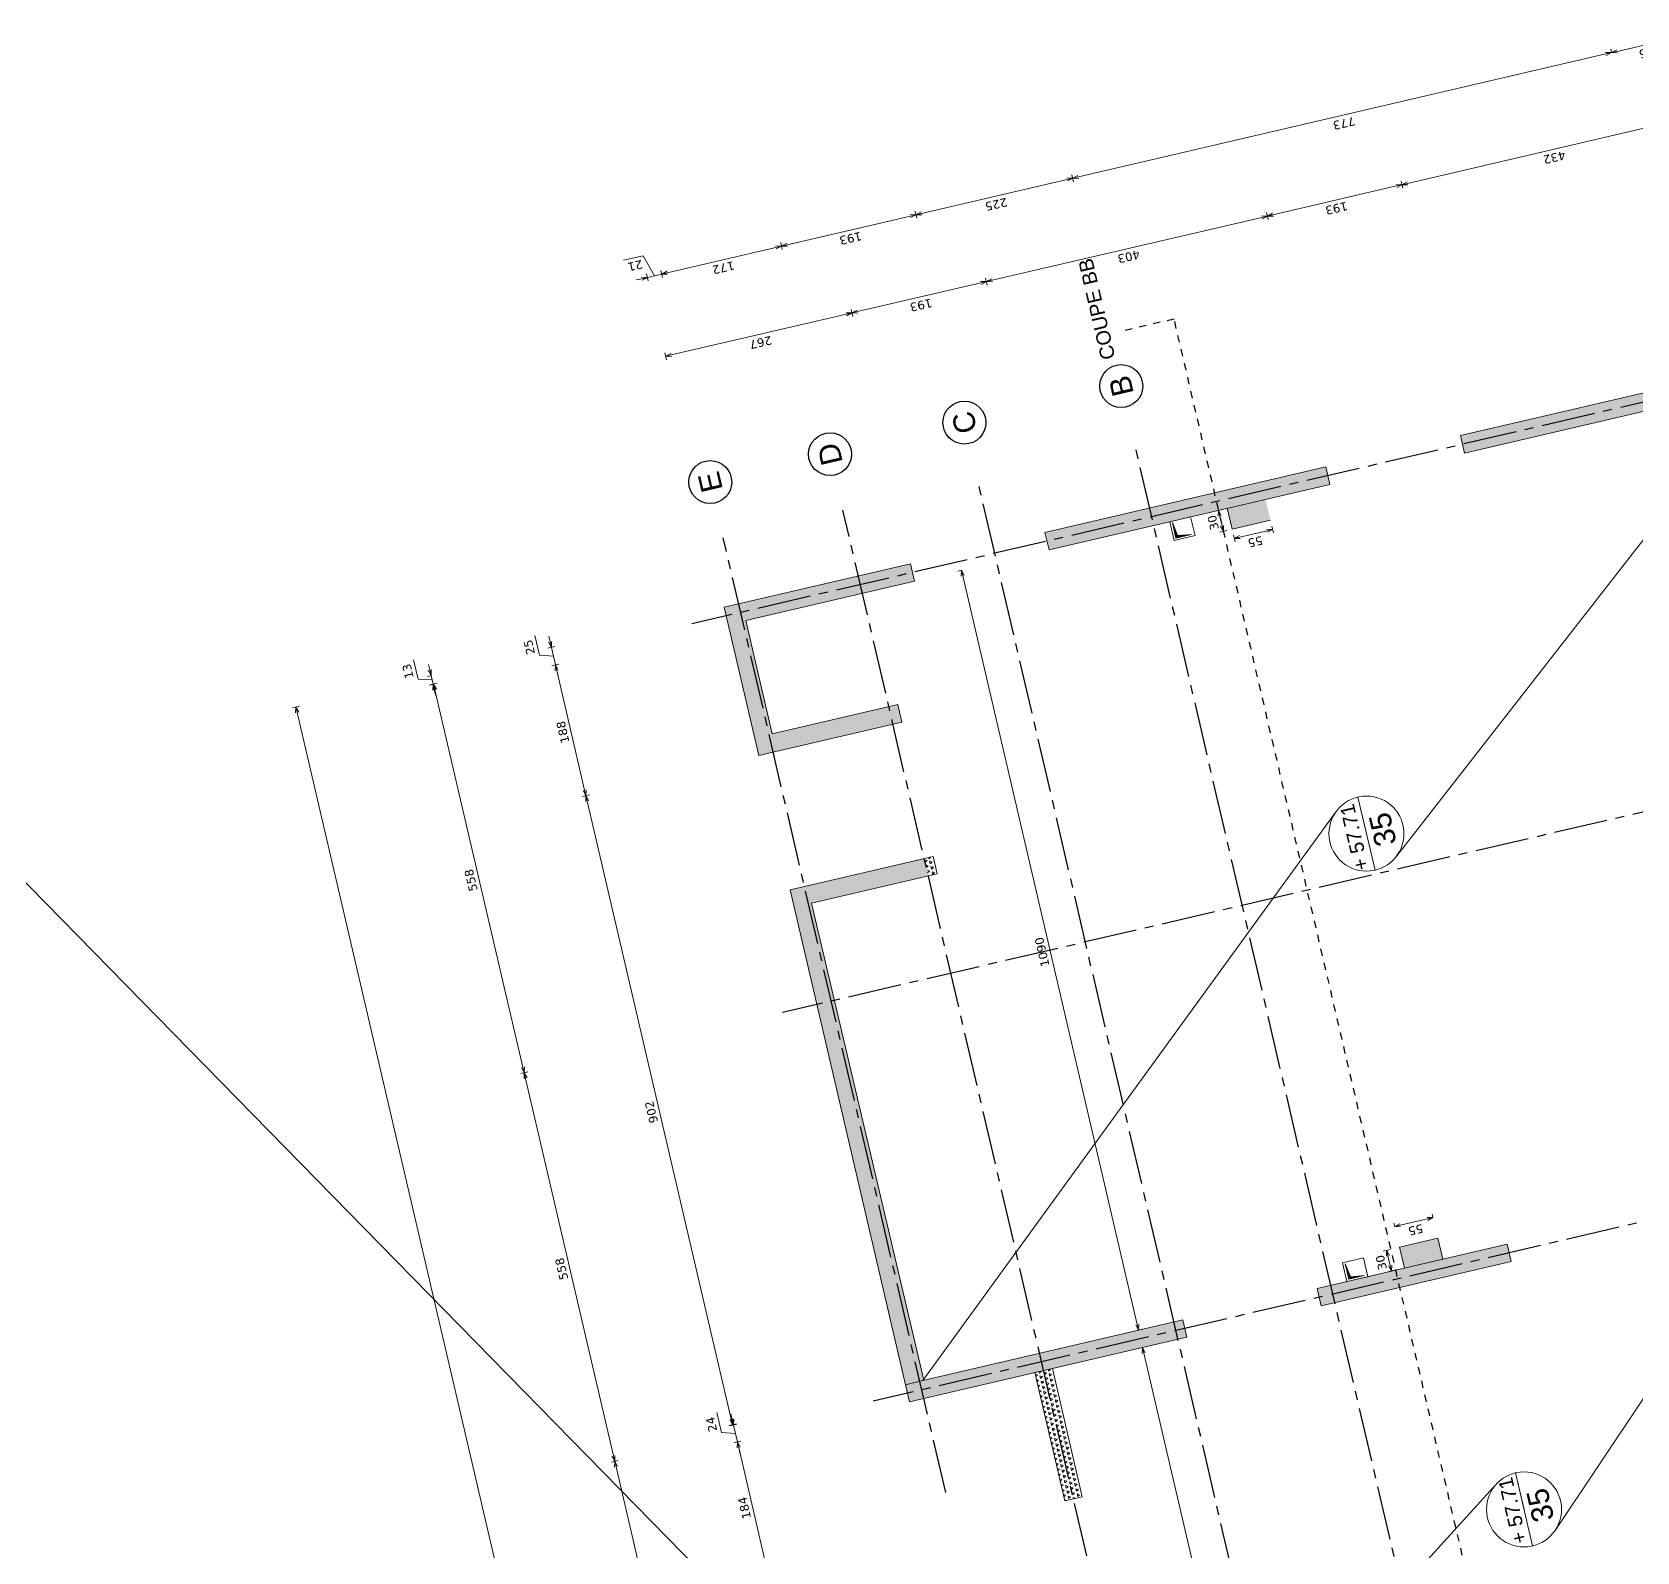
# Model space of a CAD drawing. Header units: metres. Extents: x -49 to 867749, y -579737 to 170817.
# Drawn here: x 596222.1 to 596244.52, y 139750.25 to 139771.49 of the extents above; entities that cross this region are included whole.
import ezdxf
from ezdxf.enums import TextEntityAlignment as Align

# ---------------------------------------------------------------- set-up
doc = ezdxf.new("R2010")
doc.units = ezdxf.units.M
doc.header["$MEASUREMENT"] = 0
doc.header["$PDMODE"] = 3
doc.header["$PDSIZE"] = 0.1
doc.linetypes.add('01', pattern=[0.15, 0.1, -0.05])
doc.linetypes.add('AXES2', pattern=[1.125, 0.75, -0.125, 0.125, -0.125])
doc.layers.add('00-AXE-0.00', color=14, linetype='AXES2')
for name, color, linetype, lineweight in [('ACSP - Bois', 47, 'Continuous', 18), ('ACSP - Béton', 252, 'Continuous', 18), ('ACSP - Cotes', 7, 'Continuous', 18), ('ACSP - Longrines', 7, 'Continuous', 18), ('ACSP - Trémie', 7, 'Continuous', 18)]:
    doc.layers.add(name, color=color, linetype=linetype, lineweight=lineweight)
doc.styles.add('ARIAL', font='arial.ttf')
doc.styles.add('COT', font='verdana.ttf')
doc.styles.get("Standard").update_dxf_attribs({"font": 'arial.ttf'})
doc.dimstyles.new('COT50', dxfattribs={"dimtxt": 0.12, "dimasz": 0.08, "dimexe": 0.05, "dimexo": 0, "dimgap": 0.05, "dimtad": 1, "dimdec": 0, "dimlfac": 100, "dimzin": 0, "dimdsep": 46, "dimtxsty": 'COT', "dimblk": 'OPEN30', "dimcen": 0.04, "dimdle": 0.05, "dimclrd": 256, "dimclre": 256, "dimclrt": 6, "dimadec": 0, "dimazin": 0, "dimtm": 1e-09, "dimtfac": 1, "dimtdec": 0, "dimtmove": 1, "dimatfit": 0, "dimldrblk": 'OPEN30', "dimfxl": 0.05, "dimfxlon": 1, "dimtolj": 1, "dimtzin": 0, "dimlwd": -1, "dimlwe": -1, "dimarcsym": 0})
pattern_1 = [(163.12127, (596256.21171, 139612.853904), (-0.054743143, -0.05126586), [0.0375, -0.0375]), (223.12127, (596256.21171, 139612.853904), (0.017025965, -0.073041882), [0.0375, -0.0375]), (103.12127, (596256.18434, 139612.82827), (-0.071769108, 0.021776023), [0.0375, -0.0375])]

# ---------------------------------------------------------------- blocks, each defined once
blk = doc.blocks.new('_Open30')
at = {"color": 0, "linetype": 'ByBlock', "lineweight": -2}
for p, q in [((-1, 0.27), (0, 0)), ((0, 0), (-1, -0.27)), ((0, 0), (-1, 0))]:
    blk.add_line(p, q, dxfattribs=at)
blk = doc.blocks.new('*D270')
at = {"layer": 'ACSP - Cotes', "transparency": 16777216}
for p, q in [((596245.368, 139770.318), (596241.316, 139769.373)), ((596245.434, 139770.384), (596245.457, 139770.287)), ((596241.227, 139769.404), (596241.25, 139769.306))]:
    blk.add_line(p, q, dxfattribs=at)
at = {"layer": 'Defpoints', "color": 0, "transparency": 16777216}
for p in [(596245.358, 139770.712), (596241.151, 139769.732), (596241.239, 139769.355)]:
    blk.add_point(p, dxfattribs=at)
at = {"layer": 'ACSP - Cotes', "transparency": 16777216, "xscale": 0.08, "yscale": 0.08, "zscale": 0.08}
for p, rotation in [((596245.446, 139770.336), 13.12127038304243), ((596241.239, 139769.355), 193.1212703830424)]:
    blk.add_blockref('_Open30', p, dxfattribs=dict(at, rotation=rotation))
at = {"layer": 'ACSP - Cotes', "color": 6, "transparency": 16777216, "insert": (596243.368, 139769.736), "char_height": 0.12, "attachment_point": 5, "rotation": 193.1213, "style": 'COT'}
blk.add_mtext('\\A1;432', dxfattribs=at)
blk = doc.blocks.new('*D288')
at = {"layer": 'ACSP - Cotes', "transparency": 16777216}
for p, q in [((596241.227, 139769.404), (596241.25, 139769.306)), ((596241.161, 139769.337), (596239.437, 139768.935)), ((596239.37, 139768.868), (596239.348, 139768.966))]:
    blk.add_line(p, q, dxfattribs=at)
at = {"layer": 'Defpoints', "color": 0, "transparency": 16777216}
for p in [(596241.151, 139769.732), (596239.359, 139768.917), (596240.176, 139765.412)]:
    blk.add_point(p, dxfattribs=at)
at = {"layer": 'ACSP - Cotes', "transparency": 16777216, "xscale": 0.08, "yscale": 0.08, "zscale": 0.08}
for p, rotation in [((596241.239, 139769.355), 13.12127038304243), ((596239.359, 139768.917), 193.1212703830424)]:
    blk.add_blockref('_Open30', p, dxfattribs=dict(at, rotation=rotation))
at = {"layer": 'ACSP - Cotes', "color": 6, "transparency": 16777216, "insert": (596240.324, 139769.026), "char_height": 0.12, "attachment_point": 5, "rotation": 193.1213, "style": 'COT'}
blk.add_mtext('\\A1;193', dxfattribs=at)
blk = doc.blocks.new('*D289')
at = {"layer": 'ACSP - Cotes', "transparency": 16777216}
for p, q in [((596239.37, 139768.868), (596239.348, 139768.966)), ((596239.281, 139768.899), (596235.512, 139768.02)), ((596235.446, 139767.953), (596235.423, 139768.051))]:
    blk.add_line(p, q, dxfattribs=at)
at = {"layer": 'Defpoints', "color": 0, "transparency": 16777216}
for p in [(596235.434, 139768.002), (596240.176, 139765.412), (596236.251, 139764.497)]:
    blk.add_point(p, dxfattribs=at)
at = {"layer": 'ACSP - Cotes', "transparency": 16777216, "xscale": 0.08, "yscale": 0.08, "zscale": 0.08}
for p, rotation in [((596239.359, 139768.917), 13.12127038304243), ((596235.434, 139768.002), 193.1212703830424)]:
    blk.add_blockref('_Open30', p, dxfattribs=dict(at, rotation=rotation))
at = {"layer": 'ACSP - Cotes', "color": 6, "transparency": 16777216, "insert": (596237.422, 139768.35), "char_height": 0.12, "attachment_point": 5, "rotation": 193.1213, "style": 'COT'}
blk.add_mtext('\\A1;403', dxfattribs=at)
blk = doc.blocks.new('*D290')
at = {"layer": 'ACSP - Cotes', "transparency": 16777216}
for p, q in [((596235.446, 139767.953), (596235.423, 139768.051)), ((596235.356, 139767.984), (596233.632, 139767.582)), ((596233.566, 139767.515), (596233.543, 139767.613))]:
    blk.add_line(p, q, dxfattribs=at)
at = {"layer": 'Defpoints', "color": 0, "transparency": 16777216}
for p in [(596233.555, 139767.564), (596236.251, 139764.497), (596234.372, 139764.059)]:
    blk.add_point(p, dxfattribs=at)
at = {"layer": 'ACSP - Cotes', "transparency": 16777216, "xscale": 0.08, "yscale": 0.08, "zscale": 0.08}
for p, rotation in [((596235.434, 139768.002), 13.12127038304243), ((596233.555, 139767.564), 193.1212703830424)]:
    blk.add_blockref('_Open30', p, dxfattribs=dict(at, rotation=rotation))
at = {"layer": 'ACSP - Cotes', "color": 6, "transparency": 16777216, "insert": (596234.52, 139767.673), "char_height": 0.12, "attachment_point": 5, "rotation": 193.1213, "style": 'COT'}
blk.add_mtext('\\A1;193', dxfattribs=at)
blk = doc.blocks.new('*D291')
at = {"layer": 'ACSP - Cotes', "transparency": 16777216}
for p, q in [((596233.566, 139767.515), (596233.543, 139767.613)), ((596233.477, 139767.546), (596231.032, 139766.976)), ((596230.966, 139766.909), (596230.943, 139767.006))]:
    blk.add_line(p, q, dxfattribs=at)
at = {"layer": 'Defpoints', "color": 0, "transparency": 16777216}
for p in [(596230.954, 139766.958), (596234.372, 139764.059), (596231.771, 139763.453)]:
    blk.add_point(p, dxfattribs=at)
at = {"layer": 'ACSP - Cotes', "transparency": 16777216, "xscale": 0.08, "yscale": 0.08, "zscale": 0.08}
for p, rotation in [((596233.555, 139767.564), 13.12127038304243), ((596230.954, 139766.958), 193.1212703830424)]:
    blk.add_blockref('_Open30', p, dxfattribs=dict(at, rotation=rotation))
at = {"layer": 'ACSP - Cotes', "color": 6, "transparency": 16777216, "insert": (596232.28, 139767.151), "char_height": 0.12, "attachment_point": 5, "rotation": 193.1213, "style": 'COT'}
blk.add_mtext('\\A1;267', dxfattribs=at)
blk = doc.blocks.new('*D271')
at = {"layer": 'ACSP - Cotes', "transparency": 16777216}
for p, q in [((596245.111, 139771.42), (596244.244, 139771.218)), ((596245.189, 139771.438), (596245.177, 139771.487)), ((596244.166, 139771.2), (596244.155, 139771.249))]:
    blk.add_line(p, q, dxfattribs=at)
at = {"layer": 'Defpoints', "color": 0, "transparency": 16777216}
for p in [(596245.189, 139771.438), (596244.166, 139771.2), (596244.166, 139771.2)]:
    blk.add_point(p, dxfattribs=at)
at = {"layer": 'ACSP - Cotes', "transparency": 16777216, "xscale": 0.08, "yscale": 0.08, "zscale": 0.08}
for p, rotation in [((596245.189, 139771.438), 13.12127038304243), ((596244.166, 139771.2), 193.1212703830424)]:
    blk.add_blockref('_Open30', p, dxfattribs=dict(at, rotation=rotation))
at = {"layer": 'ACSP - Cotes', "color": 6, "transparency": 16777216, "insert": (596244.703, 139771.21), "char_height": 0.12, "attachment_point": 5, "rotation": 193.1213, "style": 'COT'}
blk.add_mtext('\\A1;105', dxfattribs=at)
blk = doc.blocks.new('*D292')
at = {"layer": 'ACSP - Cotes', "transparency": 16777216}
for p, q in [((596244.088, 139771.182), (596236.718, 139769.464)), ((596244.166, 139771.2), (596244.155, 139771.249)), ((596236.651, 139769.397), (596236.629, 139769.494))]:
    blk.add_line(p, q, dxfattribs=at)
at = {"layer": 'Defpoints', "color": 0, "transparency": 16777216}
for p in [(596244.166, 139771.2), (596236.64, 139769.446), (596237.498, 139765.763)]:
    blk.add_point(p, dxfattribs=at)
at = {"layer": 'ACSP - Cotes', "transparency": 16777216, "xscale": 0.08, "yscale": 0.08, "zscale": 0.08}
for p, rotation in [((596244.166, 139771.2), 13.12127038304243), ((596236.64, 139769.446), 193.1212703830424)]:
    blk.add_blockref('_Open30', p, dxfattribs=dict(at, rotation=rotation))
at = {"layer": 'ACSP - Cotes', "color": 6, "transparency": 16777216, "insert": (596240.429, 139770.213), "char_height": 0.12, "attachment_point": 5, "rotation": 193.1213, "style": 'COT'}
blk.add_mtext('\\A1;773', dxfattribs=at)
blk = doc.blocks.new('*D293')
at = {"layer": 'ACSP - Cotes', "transparency": 16777216}
for p, q in [((596236.562, 139769.427), (596234.527, 139768.953)), ((596236.651, 139769.397), (596236.629, 139769.494)), ((596234.46, 139768.886), (596234.437, 139768.984))]:
    blk.add_line(p, q, dxfattribs=at)
at = {"layer": 'Defpoints', "color": 0, "transparency": 16777216}
for p in [(596234.449, 139768.935), (596237.498, 139765.763), (596235.307, 139765.252)]:
    blk.add_point(p, dxfattribs=at)
at = {"layer": 'ACSP - Cotes', "transparency": 16777216, "xscale": 0.08, "yscale": 0.08, "zscale": 0.08}
for p, rotation in [((596236.64, 139769.446), 13.12127038304243), ((596234.449, 139768.935), 193.1212703830424)]:
    blk.add_blockref('_Open30', p, dxfattribs=dict(at, rotation=rotation))
at = {"layer": 'ACSP - Cotes', "color": 6, "transparency": 16777216, "insert": (596235.57, 139769.081), "char_height": 0.12, "attachment_point": 5, "rotation": 193.1213, "style": 'COT'}
blk.add_mtext('\\A1;225', dxfattribs=at)
blk = doc.blocks.new('*D294')
at = {"layer": 'ACSP - Cotes', "transparency": 16777216}
for p, q in [((596234.46, 139768.886), (596234.437, 139768.984)), ((596234.371, 139768.917), (596232.649, 139768.515)), ((596232.582, 139768.448), (596232.56, 139768.546))]:
    blk.add_line(p, q, dxfattribs=at)
at = {"layer": 'Defpoints', "color": 0, "transparency": 16777216}
for p in [(596232.571, 139768.497), (596235.307, 139765.252), (596233.43, 139764.81)]:
    blk.add_point(p, dxfattribs=at)
at = {"layer": 'ACSP - Cotes', "transparency": 16777216, "xscale": 0.08, "yscale": 0.08, "zscale": 0.08}
for p, rotation in [((596234.449, 139768.935), 13.12127038304243), ((596232.571, 139768.497), 193.1212703830424)]:
    blk.add_blockref('_Open30', p, dxfattribs=dict(at, rotation=rotation))
at = {"layer": 'ACSP - Cotes', "color": 6, "transparency": 16777216, "insert": (596233.536, 139768.606), "char_height": 0.12, "attachment_point": 5, "rotation": 193.1213, "style": 'COT'}
blk.add_mtext('\\A1;193', dxfattribs=at)
blk = doc.blocks.new('*D295')
at = {"layer": 'ACSP - Cotes', "transparency": 16777216}
for p, q in [((596232.493, 139768.479), (596230.976, 139768.125)), ((596232.582, 139768.448), (596232.56, 139768.546)), ((596230.91, 139768.059), (596230.887, 139768.156))]:
    blk.add_line(p, q, dxfattribs=at)
at = {"layer": 'Defpoints', "color": 0, "transparency": 16777216}
for p in [(596230.898, 139768.107), (596233.43, 139764.81), (596231.758, 139764.421)]:
    blk.add_point(p, dxfattribs=at)
at = {"layer": 'ACSP - Cotes', "transparency": 16777216, "xscale": 0.08, "yscale": 0.08, "zscale": 0.08}
for p, rotation in [((596232.571, 139768.497), 13.12127038304243), ((596230.898, 139768.107), 193.1212703830424)]:
    blk.add_blockref('_Open30', p, dxfattribs=dict(at, rotation=rotation))
at = {"layer": 'ACSP - Cotes', "color": 6, "transparency": 16777216, "insert": (596231.76, 139768.194), "char_height": 0.12, "attachment_point": 5, "rotation": 193.1213, "style": 'COT'}
blk.add_mtext('\\A1;172', dxfattribs=at)
blk = doc.blocks.new('*D296')
at = {"layer": 'ACSP - Cotes', "transparency": 16777216}
for p, q in [((596230.638, 139768.363), (596230.365, 139768.3)), ((596230.798, 139768.084), (596230.638, 139768.363)), ((596230.619, 139768.042), (596230.541, 139768.024)), ((596230.709, 139768.012), (596230.686, 139768.109)), ((596230.898, 139768.107), (596230.697, 139768.06)), ((596230.898, 139768.107), (596230.697, 139768.06)), ((596230.91, 139768.059), (596230.887, 139768.156)), ((596230.976, 139768.125), (596231.054, 139768.144))]:
    blk.add_line(p, q, dxfattribs=at)
at = {"layer": 'Defpoints', "color": 0, "transparency": 16777216}
for p in [(596230.697, 139768.06), (596231.758, 139764.421), (596231.771, 139763.453)]:
    blk.add_point(p, dxfattribs=at)
at = {"layer": 'ACSP - Cotes', "transparency": 16777216, "xscale": 0.08, "yscale": 0.08, "zscale": 0.08}
for p, rotation in [((596230.697, 139768.06), 13.12127038304243), ((596230.898, 139768.107), 193.1212703830424)]:
    blk.add_blockref('_Open30', p, dxfattribs=dict(at, rotation=rotation))
at = {"layer": 'ACSP - Cotes', "color": 6, "transparency": 16777216, "insert": (596230.527, 139768.223), "char_height": 0.12, "attachment_point": 5, "rotation": 193.1213, "style": 'COT'}
blk.add_mtext('\\A1;21', dxfattribs=at)
blk = doc.blocks.new('*D302')
at = {"layer": 'ACSP - Cotes', "transparency": 16777216}
for p, q in [((596229.888, 139760.831), (596229.791, 139760.808)), ((596231.87, 139752.109), (596229.858, 139760.742)), ((596231.937, 139752.042), (596231.839, 139752.02))]:
    blk.add_line(p, q, dxfattribs=at)
at = {"layer": 'Defpoints', "color": 0, "transparency": 16777216}
for p in [(596232.254, 139761.382), (596229.839, 139760.82), (596234.546, 139752.65)]:
    blk.add_point(p, dxfattribs=at)
at = {"layer": 'ACSP - Cotes', "transparency": 16777216, "xscale": 0.08, "yscale": 0.08, "zscale": 0.08}
for p, rotation in [((596229.839, 139760.82), 103.1212703820333), ((596231.888, 139752.031), 283.1212703820332)]:
    blk.add_blockref('_Open30', p, dxfattribs=dict(at, rotation=rotation))
at = {"layer": 'ACSP - Cotes', "color": 6, "transparency": 16777216, "insert": (596230.754, 139756.4), "char_height": 0.12, "attachment_point": 5, "rotation": 103.1213, "style": 'COT'}
blk.add_mtext('\\A1;902', dxfattribs=at)
blk = doc.blocks.new('*D303')
at = {"layer": 'ACSP - Cotes', "transparency": 16777216}
for p, q in [((596229.462, 139762.658), (596229.365, 139762.635)), ((596229.821, 139760.897), (596229.432, 139762.568)), ((596229.888, 139760.831), (596229.791, 139760.808))]:
    blk.add_line(p, q, dxfattribs=at)
at = {"layer": 'Defpoints', "color": 0, "transparency": 16777216}
for p in [(596232.072, 139763.266), (596229.414, 139762.646), (596232.254, 139761.382)]:
    blk.add_point(p, dxfattribs=at)
at = {"layer": 'ACSP - Cotes', "transparency": 16777216, "xscale": 0.08, "yscale": 0.08, "zscale": 0.08}
for p, rotation in [((596229.414, 139762.646), 103.1212703820333), ((596229.839, 139760.82), 283.1212703820332)]:
    blk.add_blockref('_Open30', p, dxfattribs=dict(at, rotation=rotation))
at = {"layer": 'ACSP - Cotes', "color": 6, "transparency": 16777216, "insert": (596229.517, 139761.707), "char_height": 0.12, "attachment_point": 5, "rotation": 103.1213, "style": 'COT'}
blk.add_mtext('\\A1;188', dxfattribs=at)
blk = doc.blocks.new('*D304')
at = {"layer": 'ACSP - Cotes', "transparency": 16777216}
for p, q in [((596229.19, 139762.78), (596229.125, 139763.058)), ((596229.406, 139762.901), (596229.308, 139762.878)), ((596229.339, 139762.968), (596229.321, 139763.046)), ((596229.414, 139762.646), (596229.357, 139762.89)), ((596229.414, 139762.646), (596229.357, 139762.89)), ((596229.385, 139762.768), (596229.19, 139762.78)), ((596229.462, 139762.658), (596229.365, 139762.635)), ((596229.432, 139762.568), (596229.45, 139762.491))]:
    blk.add_line(p, q, dxfattribs=at)
at = {"layer": 'Defpoints', "color": 0, "transparency": 16777216}
for p in [(596231.771, 139763.453), (596232.072, 139763.266), (596229.357, 139762.89)]:
    blk.add_point(p, dxfattribs=at)
at = {"layer": 'ACSP - Cotes', "transparency": 16777216, "xscale": 0.08, "yscale": 0.08, "zscale": 0.08}
for p, rotation in [((596229.357, 139762.89), 283.1212703820332), ((596229.414, 139762.646), 103.1212703820333)]:
    blk.add_blockref('_Open30', p, dxfattribs=dict(at, rotation=rotation))
at = {"layer": 'ACSP - Cotes', "color": 6, "transparency": 16777216, "insert": (596229.048, 139762.894), "char_height": 0.12, "attachment_point": 5, "rotation": 103.1213, "style": 'COT'}
blk.add_mtext('\\A1;25', dxfattribs=at)
blk = doc.blocks.new('*D311')
at = {"layer": 'ACSP - Cotes', "transparency": 16777216}
for p, q in [((596230.291, 139751.53), (596230.194, 139751.508)), ((596231.847, 139744.634), (596230.261, 139751.441)), ((596231.914, 139744.567), (596231.817, 139744.544))]:
    blk.add_line(p, q, dxfattribs=at)
at = {"layer": 'Defpoints', "color": 0, "transparency": 16777216}
for p in [(596233.85, 139752.36), (596230.242, 139751.519), (596236.684, 139745.679)]:
    blk.add_point(p, dxfattribs=at)
at = {"layer": 'ACSP - Cotes', "transparency": 16777216, "xscale": 0.08, "yscale": 0.08, "zscale": 0.08}
for p, rotation in [((596230.242, 139751.519), 103.1212703830422), ((596231.866, 139744.556), 283.1212703830421)]:
    blk.add_blockref('_Open30', p, dxfattribs=dict(at, rotation=rotation))
at = {"layer": 'ACSP - Cotes', "color": 6, "transparency": 16777216, "insert": (596230.945, 139748.012), "char_height": 0.12, "attachment_point": 5, "rotation": 103.1213, "style": 'COT'}
blk.add_mtext('\\A1;715', dxfattribs=at)
blk = doc.blocks.new('*D312')
at = {"layer": 'ACSP - Cotes', "transparency": 16777216}
for p, q in [((596229.026, 139756.96), (596228.928, 139756.937)), ((596230.224, 139751.597), (596228.995, 139756.87)), ((596230.291, 139751.53), (596230.194, 139751.508))]:
    blk.add_line(p, q, dxfattribs=at)
at = {"layer": 'Defpoints', "color": 0, "transparency": 16777216}
for p in [(596232.585, 139757.789), (596228.977, 139756.948), (596233.85, 139752.36)]:
    blk.add_point(p, dxfattribs=at)
at = {"layer": 'ACSP - Cotes', "transparency": 16777216, "xscale": 0.08, "yscale": 0.08, "zscale": 0.08}
for p, rotation in [((596228.977, 139756.948), 103.1212703830422), ((596230.242, 139751.519), 283.1212703830421)]:
    blk.add_blockref('_Open30', p, dxfattribs=dict(at, rotation=rotation))
at = {"layer": 'ACSP - Cotes', "color": 6, "transparency": 16777216, "insert": (596229.5, 139754.208), "char_height": 0.12, "attachment_point": 5, "rotation": 103.1213, "style": 'COT'}
blk.add_mtext('\\A1;558', dxfattribs=at)
blk = doc.blocks.new('*D313')
at = {"layer": 'ACSP - Cotes', "transparency": 16777216}
for p, q in [((596227.76, 139762.389), (596227.663, 139762.367)), ((596228.959, 139757.026), (596227.729, 139762.3)), ((596229.026, 139756.96), (596228.928, 139756.937))]:
    blk.add_line(p, q, dxfattribs=at)
at = {"layer": 'Defpoints', "color": 0, "transparency": 16777216}
for p in [(596231.319, 139763.219), (596227.711, 139762.378), (596232.585, 139757.789)]:
    blk.add_point(p, dxfattribs=at)
at = {"layer": 'ACSP - Cotes', "transparency": 16777216, "xscale": 0.08, "yscale": 0.08, "zscale": 0.08}
for p, rotation in [((596227.711, 139762.378), 103.1212703830422), ((596228.977, 139756.948), 283.1212703830421)]:
    blk.add_blockref('_Open30', p, dxfattribs=dict(at, rotation=rotation))
at = {"layer": 'ACSP - Cotes', "color": 6, "transparency": 16777216, "insert": (596228.234, 139759.638), "char_height": 0.12, "attachment_point": 5, "rotation": 103.1213, "style": 'COT'}
blk.add_mtext('\\A1;558', dxfattribs=at)
blk = doc.blocks.new('*D275')
at = {"layer": 'ACSP - Cotes', "transparency": 16777216}
for p, q in [((596225.738, 139762.046), (596225.836, 139762.069)), ((596239.382, 139703.734), (596225.805, 139761.98)), ((596239.352, 139703.645), (596239.449, 139703.668))]:
    blk.add_line(p, q, dxfattribs=at)
at = {"layer": 'Defpoints', "color": 0, "transparency": 16777216}
for p in [(596225.641, 139762.024), (596225.787, 139762.058), (596239.254, 139703.622)]:
    blk.add_point(p, dxfattribs=at)
at = {"layer": 'ACSP - Cotes', "transparency": 16777216, "xscale": 0.08, "yscale": 0.08, "zscale": 0.08}
for p, rotation in [((596225.787, 139762.058), 103.1212703830424), ((596239.4, 139703.656), 283.1212703830424)]:
    blk.add_blockref('_Open30', p, dxfattribs=dict(at, rotation=rotation))
at = {"layer": 'ACSP - Cotes', "color": 6, "transparency": 16777216, "insert": (596232.484, 139732.831), "char_height": 0.12, "attachment_point": 5, "rotation": 103.1213, "style": 'COT'}
blk.add_mtext('\\A1;5997', dxfattribs=at)
blk = doc.blocks.new('*D276')
at = {"layer": 'ACSP - Cotes', "transparency": 16777216}
for p, q in [((596227.494, 139762.449), (596227.431, 139762.717)), ((596227.657, 139762.576), (596227.638, 139762.654)), ((596227.689, 139762.437), (596227.494, 139762.449)), ((596227.683, 139762.5), (596227.626, 139762.486)), ((596227.703, 139762.376), (596227.675, 139762.498)), ((596227.703, 139762.376), (596227.675, 139762.498)), ((596227.711, 139762.378), (596227.654, 139762.365)), ((596227.721, 139762.298), (596227.74, 139762.22))]:
    blk.add_line(p, q, dxfattribs=at)
at = {"layer": 'Defpoints', "color": 0, "transparency": 16777216}
for p in [(596227.675, 139762.498), (596227.683, 139762.5), (596227.711, 139762.378)]:
    blk.add_point(p, dxfattribs=at)
at = {"layer": 'ACSP - Cotes', "transparency": 16777216, "xscale": 0.08, "yscale": 0.08, "zscale": 0.08}
for p, rotation in [((596227.675, 139762.498), 283.1212703830424), ((596227.703, 139762.376), 103.1212703830424)]:
    blk.add_blockref('_Open30', p, dxfattribs=dict(at, rotation=rotation))
at = {"layer": 'ACSP - Cotes', "color": 6, "transparency": 16777216, "insert": (596227.353, 139762.557), "char_height": 0.12, "attachment_point": 5, "rotation": 103.1213, "style": 'COT'}
blk.add_mtext('\\A1;13', dxfattribs=at)
blk = doc.blocks.new('*D322')
at = {"layer": 'ACSP - Cotes', "transparency": 16777216}
for p, q in [((596237.614, 139753.109), (596237.565, 139753.098)), ((596239.162, 139746.467), (596237.632, 139753.031)), ((596239.181, 139746.389), (596239.132, 139746.378))]:
    blk.add_line(p, q, dxfattribs=at)
at = {"layer": 'Defpoints', "color": 0, "transparency": 16777216}
for p in [(596237.614, 139753.109), (596237.614, 139753.109), (596239.181, 139746.389)]:
    blk.add_point(p, dxfattribs=at)
at = {"layer": 'ACSP - Cotes', "transparency": 16777216, "xscale": 0.08, "yscale": 0.08, "zscale": 0.08}
for p, rotation in [((596237.614, 139753.109), 103.1212703830424), ((596239.181, 139746.389), 283.1212703830424)]:
    blk.add_blockref('_Open30', p, dxfattribs=dict(at, rotation=rotation))
at = {"layer": 'ACSP - Cotes', "color": 6, "transparency": 16777216, "insert": (596238.288, 139749.723), "char_height": 0.12, "attachment_point": 5, "rotation": 103.1213, "style": 'COT'}
blk.add_mtext('\\A1;690', dxfattribs=at)
blk = doc.blocks.new('*D324')
at = {"layer": 'ACSP - Cotes', "transparency": 16777216}
for p, q in [((596235.084, 139763.968), (596235.035, 139763.957)), ((596237.54, 139753.431), (596235.102, 139763.89)), ((596237.558, 139753.353), (596237.607, 139753.364))]:
    blk.add_line(p, q, dxfattribs=at)
at = {"layer": 'Defpoints', "color": 0, "transparency": 16777216}
for p in [(596235.084, 139763.968), (596235.084, 139763.968), (596237.558, 139753.353)]:
    blk.add_point(p, dxfattribs=at)
at = {"layer": 'ACSP - Cotes', "transparency": 16777216, "xscale": 0.08, "yscale": 0.08, "zscale": 0.08}
for p, rotation in [((596235.084, 139763.968), 103.1212703830424), ((596237.558, 139753.353), 283.1212703830424)]:
    blk.add_blockref('_Open30', p, dxfattribs=dict(at, rotation=rotation))
at = {"layer": 'ACSP - Cotes', "color": 6, "transparency": 16777216, "insert": (596236.212, 139758.635), "char_height": 0.12, "attachment_point": 5, "rotation": 103.1213, "style": 'COT'}
blk.add_mtext('\\A1;1090', dxfattribs=at)
blk = doc.blocks.new('*D809')
at = {"layer": 'ACSP - Cotes', "transparency": 16777216}
for p, q in [((596232.004, 139751.801), (596231.906, 139751.778)), ((596232.354, 139750.076), (596231.973, 139751.712)), ((596232.365, 139749.996), (596232.421, 139750.009))]:
    blk.add_line(p, q, dxfattribs=at)
at = {"layer": 'Defpoints', "color": 0, "transparency": 16777216}
for p in [(596234.359, 139752.35), (596231.955, 139751.79), (596232.365, 139749.996)]:
    blk.add_point(p, dxfattribs=at)
at = {"layer": 'ACSP - Cotes', "transparency": 16777216, "xscale": 0.08, "yscale": 0.08, "zscale": 0.08}
for p, rotation in [((596231.955, 139751.79), 103.1212703866186), ((596232.373, 139749.998), 283.1212703866186)]:
    blk.add_blockref('_Open30', p, dxfattribs=dict(at, rotation=rotation))
at = {"layer": 'ACSP - Cotes', "color": 6, "transparency": 16777216, "insert": (596232.054, 139750.868), "char_height": 0.12, "attachment_point": 5, "rotation": 103.1213, "style": 'COT'}
blk.add_mtext('\\A1;184', dxfattribs=at)
blk = doc.blocks.new('*D810')
at = {"layer": 'ACSP - Cotes', "transparency": 16777216}
for p, q in [((596231.733, 139751.921), (596231.668, 139752.202)), ((596231.881, 139752.105), (596231.863, 139752.183)), ((596231.927, 139751.909), (596231.733, 139751.921)), ((596231.948, 139752.039), (596231.851, 139752.016)), ((596231.955, 139751.79), (596231.9, 139752.027)), ((596231.955, 139751.79), (596231.9, 139752.027)), ((596232.004, 139751.801), (596231.906, 139751.778)), ((596231.973, 139751.712), (596231.991, 139751.634))]:
    blk.add_line(p, q, dxfattribs=at)
at = {"layer": 'Defpoints', "color": 0, "transparency": 16777216}
for p in [(596234.304, 139752.588), (596234.359, 139752.35), (596231.9, 139752.027)]:
    blk.add_point(p, dxfattribs=at)
at = {"layer": 'ACSP - Cotes', "transparency": 16777216, "xscale": 0.08, "yscale": 0.08, "zscale": 0.08}
for p, rotation in [((596231.9, 139752.027), 283.1212703866186), ((596231.955, 139751.79), 103.1212703866186)]:
    blk.add_blockref('_Open30', p, dxfattribs=dict(at, rotation=rotation))
at = {"layer": 'ACSP - Cotes', "color": 6, "transparency": 16777216, "insert": (596231.592, 139752.036), "char_height": 0.12, "attachment_point": 5, "rotation": 103.1213, "style": 'COT'}
blk.add_mtext('\\A1;24', dxfattribs=at)
blk = doc.blocks.new('*D828')
at = {"layer": 'ACSP - Cotes', "transparency": 16777216}
for p, q in [((596241.137, 139754.8), (596241.125, 139754.848)), ((596241.215, 139754.818), (596241.594, 139754.906)), ((596241.672, 139754.924), (596241.661, 139754.973))]:
    blk.add_line(p, q, dxfattribs=at)
at = {"layer": 'Defpoints', "color": 0, "transparency": 16777216}
for p in [(596241.137, 139754.8), (596241.672, 139754.924), (596241.672, 139754.924)]:
    blk.add_point(p, dxfattribs=at)
at = {"layer": 'ACSP - Cotes', "transparency": 16777216, "xscale": 0.08, "yscale": 0.08, "zscale": 0.08}
for p, rotation in [((596241.137, 139754.8), 193.1212703798636), ((596241.672, 139754.924), 13.12127037986355)]:
    blk.add_blockref('_Open30', p, dxfattribs=dict(at, rotation=rotation))
at = {"layer": 'ACSP - Cotes', "color": 6, "transparency": 16777216, "insert": (596241.43, 139754.754), "char_height": 0.12, "attachment_point": 5, "rotation": 193.1213, "style": 'COT'}
blk.add_mtext('\\A1;55', dxfattribs=at)
blk = doc.blocks.new('*D829')
at = {"layer": 'ACSP - Béton', "transparency": 16777216}
for p, q in [((596241.072, 139754.48), (596240.975, 139754.457)), ((596241.074, 139754.254), (596241.042, 139754.391)), ((596241.141, 139754.188), (596241.043, 139754.165))]:
    blk.add_line(p, q, dxfattribs=at)
at = {"layer": 'Defpoints', "color": 0, "transparency": 16777216}
for p in [(596241.024, 139754.468), (596241.204, 139754.51), (596241.272, 139754.218)]:
    blk.add_point(p, dxfattribs=at)
at = {"layer": 'ACSP - Béton', "transparency": 16777216, "xscale": 0.08, "yscale": 0.08, "zscale": 0.08}
for p, rotation in [((596241.024, 139754.468), 103.1212703798635), ((596241.092, 139754.176), 283.1212703798636)]:
    blk.add_blockref('_Open30', p, dxfattribs=dict(at, rotation=rotation))
at = {"layer": 'ACSP - Béton', "color": 6, "transparency": 16777216, "insert": (596240.948, 139754.297), "char_height": 0.12, "attachment_point": 5, "rotation": 103.1213, "style": 'COT'}
blk.add_mtext('\\A1;30', dxfattribs=at)
blk = doc.blocks.new('*D830')
at = {"layer": 'ACSP - Béton', "transparency": 16777216}
for p, q in [((596238.725, 139764.817), (596238.627, 139764.794)), ((596238.726, 139764.591), (596238.694, 139764.727)), ((596238.793, 139764.525), (596238.696, 139764.502))]:
    blk.add_line(p, q, dxfattribs=at)
at = {"layer": 'Defpoints', "color": 0, "transparency": 16777216}
for p in [(596238.676, 139764.805), (596238.798, 139764.834), (596238.866, 139764.542)]:
    blk.add_point(p, dxfattribs=at)
at = {"layer": 'ACSP - Béton', "transparency": 16777216, "xscale": 0.08, "yscale": 0.08, "zscale": 0.08}
for p, rotation in [((596238.676, 139764.805), 103.1212703798635), ((596238.744, 139764.513), 283.1212703798636)]:
    blk.add_blockref('_Open30', p, dxfattribs=dict(at, rotation=rotation))
at = {"layer": 'ACSP - Béton', "color": 6, "transparency": 16777216, "insert": (596238.601, 139764.634), "char_height": 0.12, "attachment_point": 5, "rotation": 103.1213, "style": 'COT'}
blk.add_mtext('\\A1;30', dxfattribs=at)
blk = doc.blocks.new('*D831')
at = {"layer": 'ACSP - Béton', "transparency": 16777216}
for p, q in [((596238.884, 139764.462), (596238.907, 139764.364)), ((596238.974, 139764.431), (596239.354, 139764.52)), ((596239.42, 139764.586), (596239.443, 139764.489))]:
    blk.add_line(p, q, dxfattribs=at)
at = {"layer": 'Defpoints', "color": 0, "transparency": 16777216}
for p in [(596239.401, 139764.666), (596238.866, 139764.542), (596239.431, 139764.538)]:
    blk.add_point(p, dxfattribs=at)
at = {"layer": 'ACSP - Béton', "transparency": 16777216, "xscale": 0.08, "yscale": 0.08, "zscale": 0.08}
for p, rotation in [((596238.896, 139764.413), 193.1212703798636), ((596239.431, 139764.538), 13.12127037986355)]:
    blk.add_blockref('_Open30', p, dxfattribs=dict(at, rotation=rotation))
at = {"layer": 'ACSP - Béton', "color": 6, "transparency": 16777216, "insert": (596239.189, 139764.367), "char_height": 0.12, "attachment_point": 5, "rotation": 193.1213, "style": 'COT'}
blk.add_mtext('\\A1;55', dxfattribs=at)

msp = doc.modelspace()

# ---------------------------------------------------------------- hatches: boundary and pattern name
at = {"layer": 'ACSP - Bois'}
h = msp.add_hatch(dxfattribs=at)
h.set_pattern_fill('TRIANG', color=256, scale=0.2, style=0)
h.set_pattern_definition(pattern_1)
h.paths.add_polyline_path([(596242.112, 139765.606), (596242.056, 139765.85), (596246.263, 139766.831), (596246.32, 139766.587)])
h = msp.add_hatch(dxfattribs=at)
h.set_pattern_fill('TRIANG', color=256, scale=0.2, style=0)
h.set_pattern_definition(pattern_1)
h.paths.add_polyline_path([(596236.308, 139764.253), (596236.251, 139764.497), (596240.176, 139765.412), (596240.233, 139765.168)])
h = msp.add_hatch(dxfattribs=at)
h.set_pattern_fill('TRIANG', color=256, scale=0.2, style=0)
h.set_pattern_definition(pattern_1)
h.paths.add_polyline_path([(596232.893, 139759.55), (596233.266, 139757.948), (596233.312, 139757.959), (596232.992, 139759.316), (596234.623, 139759.696), (596234.566, 139759.94)])
h.paths.add_polyline_path([(596232.692, 139759.503), (596233.065, 139757.901), (596233.266, 139757.948), (596232.893, 139759.55)])
h.paths.add_polyline_path([(596234.194, 139762.091), (596234.25, 139761.848), (596232.254, 139761.382), (596231.771, 139763.453), (596234.372, 139764.059), (596234.428, 139763.815), (596232.072, 139763.266), (596232.441, 139761.683)])
h = msp.add_hatch(dxfattribs=at)
h.set_pattern_fill('TRIANG', color=256, scale=0.2, style=0)
h.set_pattern_definition(pattern_1)
h.paths.add_polyline_path([(596234.566, 139759.94), (596234.623, 139759.696), (596234.745, 139759.725), (596234.689, 139759.968)])
h = msp.add_hatch(dxfattribs=at)
h.set_pattern_fill('TRIANG', color=256, scale=0.2, style=0)
h.set_pattern_definition(pattern_1)
h.paths.add_polyline_path([(596234.304, 139752.588), (596234.331, 139752.472), (596234.532, 139752.519), (596234.504, 139752.64)])
h.paths.add_polyline_path([(596234.331, 139752.472), (596234.359, 139752.35), (596234.56, 139752.397), (596234.532, 139752.519)])
h.paths.add_polyline_path([(596234.504, 139752.64), (596234.532, 139752.519), (596238.204, 139753.375), (596238.176, 139753.497), (596234.546, 139752.65)])
h.paths.add_polyline_path([(596233.065, 139757.901), (596234.304, 139752.588), (596234.504, 139752.64), (596233.266, 139757.948)])
h.paths.add_polyline_path([(596233.266, 139757.948), (596234.504, 139752.64), (596234.546, 139752.65), (596234.558, 139752.667), (596233.312, 139757.959)])
h = msp.add_hatch(dxfattribs=at)
h.set_pattern_fill('TRIANG', color=256, scale=0.2, style=0)
h.set_pattern_definition(pattern_1)
h.paths.add_polyline_path([(596242.707, 139754.553), (596242.764, 139754.309), (596240.112, 139753.691), (596240.055, 139753.935)])
edge = h.paths.add_edge_path()
edge.add_line((596234.359, 139752.35), (596236.355, 139752.815))
edge.add_line((596236.355, 139752.815), (596238.233, 139753.253))
edge.add_line((596238.233, 139753.253), (596238.176, 139753.497))
edge.add_line((596238.176, 139753.497), (596234.546, 139752.65))
h = msp.add_hatch(dxfattribs=at)
h.set_pattern_fill('TRIANG', color=256, scale=0.2, style=0)
h.set_pattern_definition(pattern_1)
h.paths.add_polyline_path([(596236.233, 139752.787), (596236.651, 139750.995), (596236.773, 139751.023), (596236.355, 139752.815)])
h.paths.add_polyline_path([(596236.111, 139752.759), (596236.529, 139750.967), (596236.651, 139750.995), (596236.233, 139752.787)])
at = {"layer": 'ACSP - Béton'}
for points in [[(596238.798, 139764.834), (596238.866, 139764.542), (596239.401, 139764.666), (596239.333, 139764.959)], [(596241.204, 139754.51), (596241.272, 139754.218), (596241.808, 139754.343), (596241.74, 139754.635)]]:
    msp.add_hatch(color=256, dxfattribs=at).paths.add_polyline_path(points)
at = {"layer": 'ACSP - Trémie'}
for points in [[(596238.031, 139764.635), (596238.081, 139764.419), (596238.298, 139764.47), (596238.105, 139764.454)], [(596240.446, 139754.279), (596240.497, 139754.064), (596240.713, 139754.114), (596240.521, 139754.099)]]:
    msp.add_hatch(color=256, dxfattribs=at).paths.add_polyline_path(points)

# ---------------------------------------------------------------- linework, layer by layer
at = {"layer": '00-AXE-0.00'}
for p, q in [((596247.216, 139766.924), (596231.319, 139763.219)), ((596251.543, 139705.511), (596237.498, 139765.763)), ((596249.352, 139705), (596235.307, 139765.252)), ((596244.498, 139717.329), (596233.43, 139764.81)), ((596234.866, 139751.084), (596231.758, 139764.421)), ((596248.482, 139761.495), (596232.585, 139757.789)), ((596249.748, 139756.066), (596233.85, 139752.36))]:
    msp.add_line(p, q, dxfattribs=at)
at = {"layer": '00-AXE-0.00', "color": 3, "linetype": '01'}
msp.add_lwpolyline([(596252.479, 139705.603), (596238.056, 139767.478), (596237.333, 139767.31)], dxfattribs=at)
at = {"layer": '00-AXE-0.00', "linetype": 'Continuous'}
for centre in [(596237.317, 139766.542), (596235.126, 139766.031), (596233.249, 139765.59), (596231.576, 139765.2)]:
    msp.add_circle(centre, 0.3, dxfattribs=at)
at = {"layer": 'ACSP - Bois'}
for points in [[(596242.112, 139765.606), (596242.056, 139765.85), (596246.263, 139766.831), (596246.32, 139766.587), (596242.112, 139765.606)], [(596236.308, 139764.253), (596236.251, 139764.497), (596240.176, 139765.412), (596240.233, 139765.168), (596236.308, 139764.253)], [(596234.194, 139762.091), (596234.25, 139761.848), (596232.254, 139761.382), (596231.771, 139763.453), (596234.372, 139764.059), (596234.428, 139763.815), (596232.072, 139763.266), (596232.441, 139761.683), (596234.194, 139762.091)], [(596234.561, 139752.654), (596232.992, 139759.316), (596234.745, 139759.725), (596234.689, 139759.968), (596232.692, 139759.503), (596234.304, 139752.588)], [(596242.707, 139754.553), (596242.764, 139754.309), (596240.112, 139753.691), (596240.055, 139753.935), (596242.707, 139754.553)], [(596234.359, 139752.35), (596236.355, 139752.815), (596236.355, 139752.815), (596238.233, 139753.253), (596238.176, 139753.497), (596234.546, 139752.65), (596234.546, 139752.65)], [(596236.355, 139752.815), (596236.355, 139752.815), (596236.111, 139752.759), (596236.529, 139750.967)], [(596236.529, 139750.967), (596236.773, 139751.023), (596236.355, 139752.815)], [(596234.546, 139752.65), (596234.304, 139752.588)], [(596234.359, 139752.35), (596234.304, 139752.588)]]:
    msp.add_lwpolyline(points, dxfattribs=at)
at = {"layer": 'ACSP - Béton'}
for points in [[(596238.798, 139764.834), (596238.866, 139764.542), (596239.401, 139764.666)], [(596241.272, 139754.218), (596241.204, 139754.51), (596241.74, 139754.635), (596241.808, 139754.343)]]:
    msp.add_lwpolyline(points, dxfattribs=at)
at = {"layer": 'ACSP - Cotes'}
for points in [[(596241.167, 139759.981), (596246.32, 139766.587)], [(596240.743, 139760.289), (596240.624, 139760.8), (596240.862, 139759.779)], [(596234.546, 139752.65), (596240.319, 139760.597)], [(596243.368, 139750.54), (596246.465, 139755.172)], [(596242.944, 139750.848), (596242.825, 139751.359), (596243.063, 139750.338)], [(596237.921, 139746.096), (596242.519, 139751.157)]]:
    msp.add_lwpolyline(points, dxfattribs=at)
for centre in [(596240.743, 139760.289), (596242.944, 139750.848)]:
    msp.add_circle(centre, 0.524, dxfattribs=at)
at = {"layer": 'ACSP - Longrines'}
msp.add_line((596273.718, 139706.826), (596210.515, 139771.338), dxfattribs=at)
at = {"layer": 'ACSP - Trémie'}
for points in [[(596238.056, 139764.384), (596237.994, 139764.646), (596238.286, 139764.715), (596238.348, 139764.452)], [(596240.407, 139754.294), (596240.469, 139754.031), (596240.761, 139754.099), (596240.7, 139754.362)]]:
    msp.add_lwpolyline(points, close=True, dxfattribs=at)
for points in [[(596238.031, 139764.635), (596238.081, 139764.419), (596238.298, 139764.47), (596238.105, 139764.454), (596238.031, 139764.635)], [(596240.446, 139754.279), (596240.497, 139754.064), (596240.713, 139754.114), (596240.521, 139754.099), (596240.446, 139754.279)]]:
    msp.add_lwpolyline(points, dxfattribs=at)

# ---------------------------------------------------------------- texts
at = {"layer": '00-AXE-0.00'}
for s, p in [('B', (596237.317, 139766.542)), ('C', (596235.126, 139766.031)), ('D', (596233.249, 139765.59)), ('E', (596231.576, 139765.2))]:
    msp.add_text(s, height=0.3, rotation=103.1213, dxfattribs=at).set_placement(p, align=Align.MIDDLE_CENTER)
at = {"layer": '00-AXE-0.00', "color": 3, "insert": (596237.042, 139766.891), "char_height": 0.2, "width": 2.78016, "attachment_point": 1, "rotation": 103.1213, "style": 'ARIAL'}
msp.add_mtext('COUPE BB', dxfattribs=at)
at = {"layer": 'ACSP - Cotes', "rotation": 103.1213, "style": 'ARIAL'}
for s, insert, char_height, width, attachment_point in [('+ 57.71', (596240.779, 139759.804), 0.2, 1.027, 7), ('35', (596240.875, 139760.086), 0.3, 0.50644, 1), ('+ 57.71', (596242.991, 139750.396), 0.2, 1.027, 7), ('35', (596243.076, 139750.645), 0.3, 0.50644, 1)]:
    msp.add_mtext(s, dxfattribs=dict(at, insert=insert, char_height=char_height, width=width, attachment_point=attachment_point))

# ---------------------------------------------------------------- dimensions: what is measured, and where the dimension line sits
at = {"layer": 'ACSP - Béton'}
for p1, p2, distance, picture, middle in [((596238.866, 139764.542), (596238.798, 139764.834), 0.125, '*D830', (596238.601, 139764.634)), ((596238.866, 139764.542), (596239.401, 139764.666), -0.132, '*D831', (596239.189, 139764.367)), ((596241.272, 139754.218), (596241.204, 139754.51), 0.185, '*D829', (596240.948, 139754.297))]:
    dim = msp.add_aligned_dim(p1=p1, p2=p2, distance=distance, dimstyle='COT50', dxfattribs=at)
    dim.commit()
    dim.dimension.update_dxf_attribs({"geometry": picture, "text_midpoint": middle})
at = {"layer": 'ACSP - Cotes'}
for p1, p2, distance, picture, middle in [((596245.189, 139771.438), (596244.166, 139771.2), 0, '*D271', (596244.703, 139771.21)), ((596245.358, 139770.712), (596241.151, 139769.732), 0.387, '*D270', (596243.368, 139769.736)), ((596237.558, 139753.353), (596235.084, 139763.968), 0, '*D324', (596236.212, 139758.635)), ((596227.711, 139762.378), (596227.683, 139762.5), 0.008, '*D276', (596227.373, 139762.472)), ((596239.254, 139703.622), (596225.641, 139762.024), -0.15, '*D275', (596232.484, 139732.831)), ((596241.137, 139754.8), (596241.672, 139754.924), 0, '*D828', (596241.43, 139754.754)), ((596239.181, 139746.389), (596237.614, 139753.109), 0, '*D322', (596238.288, 139749.723))]:
    dim = msp.add_aligned_dim(p1=p1, p2=p2, distance=distance, dimstyle='COT50', dxfattribs=at)
    dim.commit()
    dim.dimension.update_dxf_attribs({"geometry": picture, "text_midpoint": middle})
for base, p1, p2, angle, picture, middle in [((596236.64, 139769.446), (596244.166, 139771.2), (596237.498, 139765.763), 13.1213, '*D292', (596240.429, 139770.213)), ((596239.359, 139768.917), (596241.151, 139769.732), (596240.176, 139765.412), 13.1213, '*D288', (596240.324, 139769.026)), ((596234.449, 139768.935), (596237.498, 139765.763), (596235.307, 139765.252), 13.1213, '*D293', (596235.57, 139769.081)), ((596232.571, 139768.497), (596235.307, 139765.252), (596233.43, 139764.81), 13.1213, '*D294', (596233.536, 139768.606)), ((596235.434, 139768.002), (596240.176, 139765.412), (596236.251, 139764.497), 13.1213, '*D289', (596237.422, 139768.35)), ((596230.898, 139768.107), (596233.43, 139764.81), (596231.758, 139764.421), 13.1213, '*D295', (596231.76, 139768.194)), ((596230.697, 139768.06), (596231.758, 139764.421), (596231.771, 139763.453), 13.1213, '*D296', (596230.614, 139768.244)), ((596233.555, 139767.564), (596236.251, 139764.497), (596234.372, 139764.059), 13.1213, '*D290', (596234.52, 139767.673)), ((596230.954, 139766.958), (596234.372, 139764.059), (596231.771, 139763.453), 13.1213, '*D291', (596232.28, 139767.151)), ((596229.357, 139762.89), (596232.072, 139763.266), (596231.771, 139763.453), 283.1213, '*D304', (596229.069, 139762.803)), ((596227.711, 139762.378), (596232.585, 139757.789), (596231.319, 139763.219), 283.1213, '*D313', (596228.234, 139759.638)), ((596229.414, 139762.646), (596232.254, 139761.382), (596232.072, 139763.266), 283.1213, '*D303', (596229.517, 139761.707)), ((596229.839, 139760.82), (596234.546, 139752.65), (596232.254, 139761.382), 283.1213, '*D302', (596230.754, 139756.4)), ((596228.9768, 139756.9484), (596233.8502, 139752.3599), (596232.5846, 139757.7894), 283.1213, '*D312', (596229.4998, 139754.2081)), ((596231.9, 139752.027), (596234.359, 139752.35), (596234.304, 139752.588), 283.1213, '*D810', (596231.613, 139751.944)), ((596230.242, 139751.519), (596236.684, 139745.679), (596233.85, 139752.36), 283.1213, '*D311', (596230.945, 139748.012)), ((596231.955, 139751.79), (596232.365, 139749.996), (596234.359, 139752.35), 283.1213, '*D809', (596232.054, 139750.868))]:
    dim = msp.add_linear_dim(base=base, p1=p1, p2=p2, angle=angle, dimstyle='COT50', dxfattribs=at)
    dim.commit()
    dim.dimension.update_dxf_attribs({"geometry": picture, "text_midpoint": middle})

doc.saveas('drawing.dxf')
